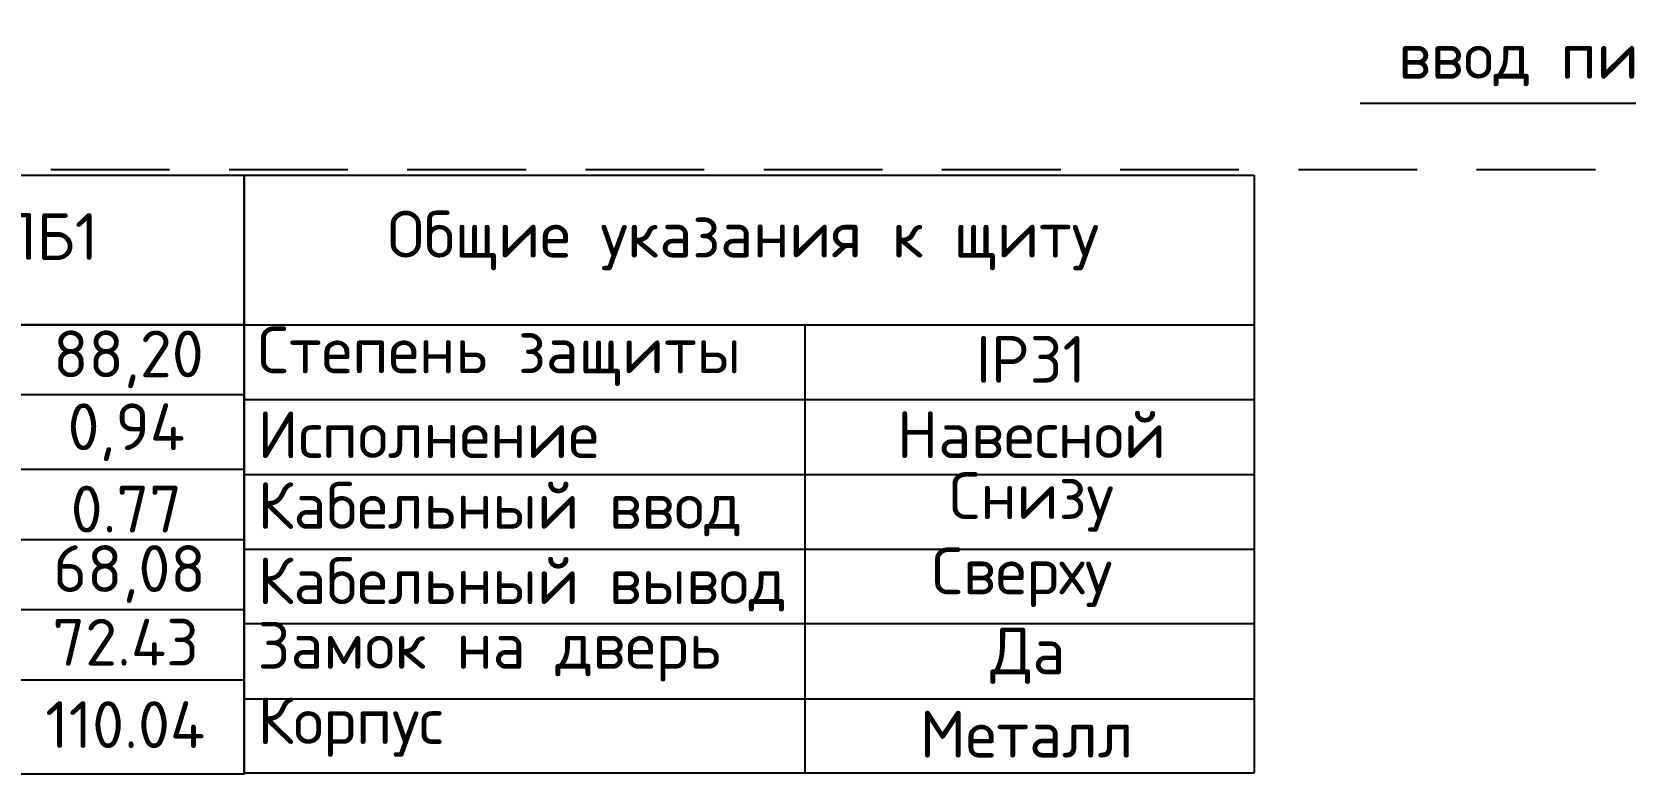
# Model space of a CAD drawing. Header units: millimetres. Extents: x -32 to 417638015, y -35 to 175284279.
# Drawn here: x 588057 to 596572, y 54125 to 58090 of the extents above; entities that cross this region are included whole.
import ezdxf

# ---------------------------------------------------------------- set-up
doc = ezdxf.new("R2010")
doc.units = ezdxf.units.MM
for name, color, linetype in [('PDF _0', 7, 'Continuous'), ('PDF _пояснения', 7, 'Continuous'), ('PDF _Текст', 7, 'Continuous')]:
    doc.layers.add(name, color=color, linetype=linetype)
doc.styles.add('PDF ISOCPEUR', font='isocpeur.ttf')

msp = doc.modelspace()

# ---------------------------------------------------------------- linework, layer by layer
at = {"layer": 'PDF _0', "lineweight": 25}
for points in [[(595155.8, 57710.1), (600104.4, 57710.1)], [(588158.1, 57354.5), (588793.1, 57354.5)], [(589110.6, 57354.5), (589745.6, 57354.5)], [(590063.1, 57354.5), (590698.1, 57354.5)], [(591015.6, 57354.5), (591650.6, 57354.5)], [(591968.1, 57354.5), (592603.1, 57354.5)], [(592920.6, 57354.5), (593555.6, 57354.5)], [(593873.1, 57354.5), (594508.1, 57354.5)], [(594825.6, 57354.5), (595460.6, 57354.5)], [(595778.1, 57354.5), (596413.1, 57354.5)]]:
    msp.add_lwpolyline(points, dxfattribs=at)
at = {"layer": 'PDF _пояснения', "lineweight": 25}
msp.add_lwpolyline([(589190.9, 57324.9), (589190.9, 56524.8), (586261.5, 56524.8), (586261.5, 57324.9)], close=True, dxfattribs=at)
for points in [[(594588.3, 54128.8), (589191, 54128.8), (589191, 57324.9), (594588.3, 57324.9)], [(594588.6, 57324.9), (594588.6, 54128.8)], [(589190.9, 54124.5), (586261.5, 54124.5), (586261.5, 56524.7), (589190.9, 56524.7)], [(589191, 56524.7), (594588.3, 56524.7)], [(589191, 56524.7), (589191, 54124.5)], [(592188.2, 56524.7), (592188.2, 54128.8)], [(586261.5, 56152.2), (589190.9, 56152.2)], [(589191, 56126.8), (594588.3, 56126.8)], [(586261.5, 55754.3), (589190.9, 55754.3)], [(589191, 55724.6), (594588.3, 55724.6)], [(586261.5, 55377.5), (589190.9, 55377.5)], [(589191, 55326.7), (594588.3, 55326.7)], [(586261.5, 55005), (589190.9, 55005)], [(589191, 54928.8), (594588.3, 54928.8)], [(586261.5, 54628.2), (589190.9, 54628.2)], [(589191, 54526.6), (594588.3, 54526.6)]]:
    msp.add_lwpolyline(points, dxfattribs=at)

# ---------------------------------------------------------------- texts
at = {"layer": 'PDF _Текст', "attachment_point": 4, "style": 'PDF ISOCPEUR'}
for s, insert, char_height in [('ввод питания от ВРУ', (595359, 57944.9), 249.972), ('ЩРс-ПБ1', (587061.6, 56962.8), 249.97), ('Общие указания к щиту', (589957.3, 56975.5), 249.972), ('88,20', (588170.8, 56340.7), 249.97), ('Степень защиты', (589263, 56357.4), 249.972), ('IP31', (593102.6, 56340.5), 249.97), ('0,94', (588247, 55951.3), 249.97), ('Исполнение', (589263, 55938.3), 249.97), ('Навесной', (592679.3, 55938.3), 249.97), ('Снизу', (592958.7, 55578.5), 249.97), ('0.77', (588263.9, 55540.6), 249.97), ('Кабельный ввод', (589263, 55540.4), 249.972), ('68,08', (588170.8, 55193.5), 249.97), ('Кабельный вывод', (589263, 55138.2), 249.972), ('Сверху', (592865.6, 55176.3), 249.97), ('72.43', (588166.5, 54829.2), 249.97), ('Замок на дверь', (589263, 54778.4), 249.972), ('Да', (593178.8, 54757.2), 249.97), ('110.04', (588128.4, 54388.9), 249.97), ('Корпус', (589263, 54376.2), 249.97), ('Металл', (592802.1, 54338.1), 249.97)]:
    msp.add_mtext(s, dxfattribs=dict(at, insert=insert, char_height=char_height))

doc.saveas('drawing.dxf')
